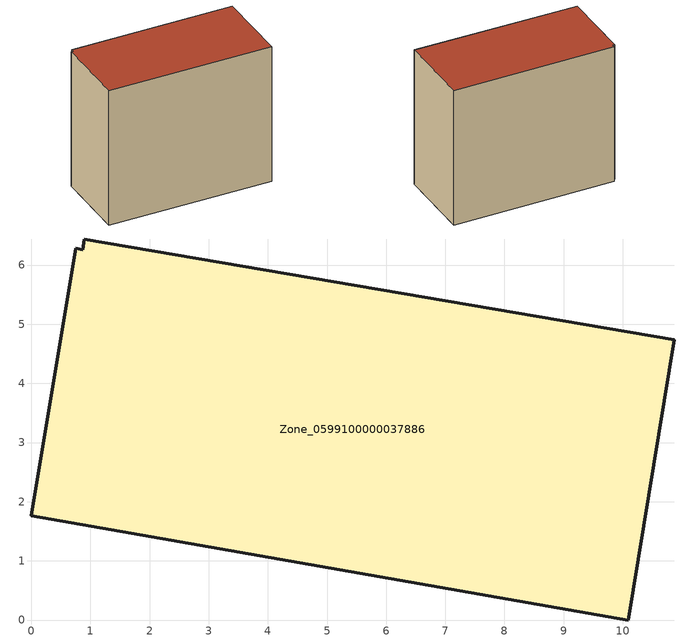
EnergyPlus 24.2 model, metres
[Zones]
Zone_0599100000037886
 floor ground (C_G): 0.87,6.26 0.9,6.44 10.87,4.74 10.09,0 0,1.76 0.76,6.28 z0
 wall outside (C_F): 0,1.76 10.09,0 10.87,4.74 0.9,6.44 0.87,6.26 0.76,6.28 0,1.76 z0:8.91
 roof outside (C_R): 0.87,6.26 0.76,6.28 0,1.76 10.09,0 10.87,4.74 0.9,6.44 z8.91
[BUILDING]
Pand.0599100000037886: North Axis=0; Terrain=City; Loads Convergence Tolerance Value=0.04; Temperature Convergence Tolerance Value=0.4; Solar Distribution=FullExterior; Maximum Number of Warmup Days=25; Minimum Number of Warmup Days=1
[Site:Location]
Rotterdam.The.Hague.AP_ZH_NLD Design_Conditions: Latitude=51.96; Longitude=4.45; Time Zone=1; Elevation=-4.5
[SITE:GROUNDTEMPERATURE:BUILDINGSURFACE]
18, 18, 18, 18, 18, 18, 18, 18, 18, 18, 18, 18
[MATERIAL] Thermal Absorptance=0.9; Solar Absorptance=0.7; Visible Absorptance=0.7
Name | Roughness | Thickness | Conductivity | Density | Specific Heat
G.TI.1975-1991 | MediumSmooth | 0.15 | 0.288461 | 540 | 1210
F.TI.1975-1991 | Rough | 0.3 | 0.230769 | 1920 | 840
R.TI.1975-1991 | MediumRough | 0.2 | 0.153846 | 1500 | 1000
[CONSTRUCTION]
C_G: G.TI.1975-1991
C_F: F.TI.1975-1991
C_R: R.TI.1975-1991
[ZONE]
Zone_0599100000037886: Type=1; Multiplier=1; Ceiling Height=Autocalculate; Volume=Autocalculate; Floor Area=autocalculate; Part of Total Floor Area=Yes
[ZONEINFILTRATION:DESIGNFLOWRATE]
Infil_Zone_0599100000037886: Zone or ZoneList or Space or SpaceList=Zone_0599100000037886; Schedule=AlwaysOn; Design Flow Rate Calculation Method=Flow/Area; Flow Rate per Floor Area=0.003; Constant Term Coefficient=1; Temperature Term Coefficient=0; Velocity Term Coefficient=0; Velocity Squared Term Coefficient=0
[HVACTEMPLATE:ZONE:IDEALLOADSAIRSYSTEM]
Zone_0599100000037886: Maximum Heating Supply Air Temperature=50; Minimum Cooling Supply Air Temperature=13; Maximum Heating Supply Air Humidity Ratio=0.0156; Minimum Cooling Supply Air Humidity Ratio=0.0077; Heating Limit=NoLimit; Cooling Limit=NoLimit; Dehumidification Control Type=ConstantSensibleHeatRatio; Cooling Sensible Heat Ratio=0.7; Dehumidification Setpoint=60; Humidification Control Type=None; Humidification Setpoint=30; Outdoor Air Method=None; Outdoor Air Flow Rate per Person=0.00944; Outdoor Air Flow Rate per Zone Floor Area=0; Outdoor Air Flow Rate per Zone=0; Demand Controlled Ventilation Type=None; Outdoor Air Economizer Type=NoEconomizer; Heat Recovery Type=None; Sensible Heat Recovery Effectiveness=0.7; Latent Heat Recovery Effectiveness=0.65
[ZONECONTROL:THERMOSTAT]
ThermostatControl_Zone_0599100000037886: Zone or ZoneList=Zone_0599100000037886; Control Type Schedule=DualSetpointControlType; Control 1=Thermostat_Zone_0599100000037886; Temperature Difference Between Cutout And Setpoint=0
[THERMOSTATSETPOINT:DUALSETPOINT]
Thermostat_Zone_0599100000037886: Heating Setpoint Temperature Schedule=HeatingSetpoint_Zone_0599100000037886; Cooling Setpoint Temperature Schedule=CoolingSetpoint_Zone_0599100000037886
[SCHEDULE:COMPACT]
HeatingSetpoint_Zone_0599100000037886: Through: 12/31, For: AllDays, Until: 24:00, 21
CoolingSetpoint_Zone_0599100000037886: Through: 12/31, For: AllDays, Until: 24:00, 24
DualSetpointControlType: Through: 12/31, For: AllDays, Until: 24:00, 4
AlwaysOn: Through: 12/31, For: AllDays, Until: 24:00, 1
